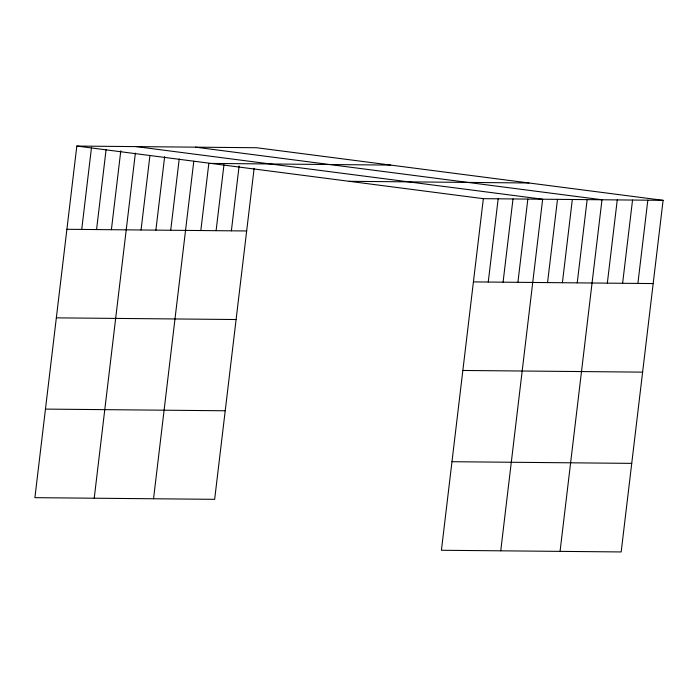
<?xml version="1.0" encoding="UTF-8"?>
<svg xmlns="http://www.w3.org/2000/svg" width="698" height="698" viewBox="0 0 698 698"><rect width="100%" height="100%" fill="white"/><g stroke="black" fill="none" stroke-linecap="round" stroke-linejoin="round"><path stroke-width="1.05" d="M663.1 200.335L483.339 198.668L441.415 550.268L621.176 551.944L663.1 200.335L256.585 147.732L76.824 146.056L34.9 497.665L214.661 499.332L254.133 168.27M81.727 229.433L91.525 147.278M96.56 229.572L106.096 149.573M111.392 229.712L120.798 150.794M94.221 498.215L135.377 153.098M141.048 229.982L149.948 155.392M155.881 230.122L164.649 156.614M170.713 230.261L179.22 158.917M153.543 498.765L193.791 161.212M200.823 230.541L208.815 163.515M216.101 230.68L223.962 164.745M231.378 230.829L239.117 165.967M488.251 282.036L498.171 198.799M503.075 282.175L513.004 198.939M517.907 282.315L527.836 199.078M500.736 550.818L542.66 199.218L136.145 146.606M547.564 282.594L557.493 199.358M562.396 282.725L572.325 199.488M577.229 282.865L587.149 199.628M560.058 551.376L601.981 199.768L195.466 147.165M607.339 283.144L617.259 199.907M622.616 283.292L632.545 200.056M637.893 283.432L647.823 200.195M210.979 163.419L390.732 165.094M349.192 181.306L528.953 182.981M66.903 229.293L246.656 230.968M473.419 281.896L653.171 283.571M56.337 317.852L236.099 319.527M462.853 370.464L642.614 372.139M45.457 409.098L225.218 410.773M451.972 461.71L631.734 463.376M76.824 146.056L483.339 198.668"/></g></svg>
